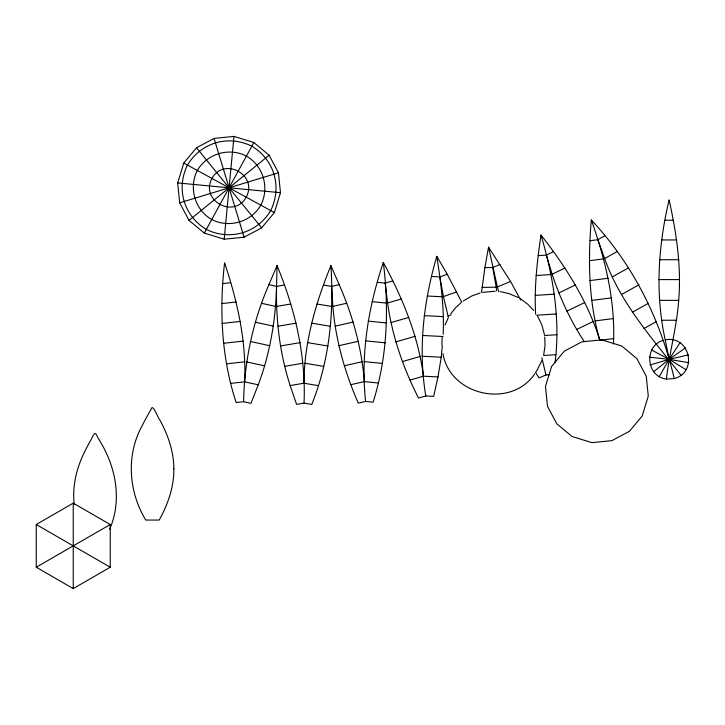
<?xml version="1.0" encoding="UTF-8"?>
<svg xmlns="http://www.w3.org/2000/svg" width="725" height="725" viewBox="0 0 725 725"><rect width="100%" height="100%" fill="white"/><g stroke="black" fill="none" stroke-linecap="round" stroke-linejoin="round"><path stroke-width="1.09" d="M442.322 345.571L441.253 357.208L437.982 376.946L433.65 396.367L425.802 395.968C417.935 349.26 423.572 301.528 436.803 256.342L447.262 274.295L461.617 301.981M443.174 334.307C444.325 308.152 440.873 282.116 436.803 256.342M276.551 286.375L277.05 265.604C295.048 309.104 306.05 355.821 304.047 403.118L311.795 404.414C329.458 360.461 334.153 312.629 330.881 265.658C315.62 303.05 304.147 342.544 303.956 383.226L290.145 385.555C279.805 353.583 275.799 319.897 276.551 286.375L268.884 284.708C252.844 321.601 244.298 361.494 243.618 401.713L236.142 402.538C221.37 357.561 219.195 309.629 224.587 262.858C237.383 301.156 246.446 341.221 244.66 381.848L258.272 384.803C270.081 353.347 275.681 319.897 276.551 286.375L284.327 285.061M591.31 219.983C604.84 258.037 614.664 297.921 613.658 338.575L599.838 340.36C588.537 301.292 587.903 260.23 591.31 219.983C632.898 264.181 660.566 319.671 674.223 378.586C698.329 372.215 689.692 334.914 665.215 339.853C654.992 293.598 658.209 245.639 669.139 199.846C676.325 232.797 681.536 266.555 678.691 300.358C676.769 326.93 669.411 352.649 666.384 379.048C646.328 376.873 643.573 346.169 662.922 340.451M613.468 344.094L613.658 338.575M535.639 314.161C534.089 287.662 537.153 261.199 540.977 235.018C565.89 266.8 587.875 301.491 599.838 340.36M555.069 362.391C560.552 319.453 553.211 276.18 540.977 235.018M383.317 262.414C389.153 309.131 387.44 357.081 373.094 402.194L365.608 401.451C360.497 354.38 368.327 307.047 383.317 262.414C402.511 297.948 418.307 335.874 423.445 376.212L437.982 376.946M481.545 292.347L484.898 267.607L488.523 247.143L510.572 281.454L520.668 300.023M224.188 239.205L233.976 136.409L214.065 138.412L196.502 147.755L183.778 163.052L177.688 182.917L179.682 202.819L189.035 220.382L204.323 233.106L224.188 239.205L244.098 237.202L261.662 227.858L274.385 212.561L280.475 192.696L278.472 172.795L269.129 155.232L253.841 142.508L233.976 136.409M442.141 337.288L441.888 344.882M543.732 354.607L545.01 345.834L544.765 336.98M109.702 529.132C122.298 500.232 115.891 466.837 99.678 440.728C95.365 434.103 96.053 429.127 91.268 439.296C88.45 444.307 85.713 449.373 83.293 454.602C76.007 470.117 72.201 487.544 74.24 504.682M258.272 384.803L250.968 403.308L243.618 401.713M445.023 324.981L448.168 318.067M541.91 360.669L536.128 371.907M268.884 284.708L277.05 265.604M204.323 233.106L253.841 142.508M659.261 376.619L669.139 359.346L680.032 342.698M450.814 313.744L455.545 307.799L461.091 302.615M534.651 373.964C510.79 409.172 449.817 395.497 442.993 353.673M189.035 220.382L269.129 155.232M653.56 371.717L669.139 359.346L685.433 347.937M463.103 301.074L471.83 295.954L480.158 292.945M36.25 524.51L73.243 503.15L110.245 524.51L110.245 567.231L73.243 588.591L36.25 567.231L36.25 524.51L73.035 545.744M36.25 567.231L73.035 545.988M73.461 545.744L110.245 524.51M590.032 240.727L597.817 239.721L604.704 235.879M681.038 375.296C652.491 338.566 620.337 303.258 604.65 258.526L617.12 251.557M612.444 276.823L628.62 267.797M621.488 294.54L638.961 284.789M632.327 312.276L648.377 303.313M643.927 328.57L656.161 321.746M538.177 255.608L546.351 255.091L553.411 251.666M583.987 341.14C570.321 320.45 559.908 297.757 552.115 274.249L564.902 268.042M558.857 292.963L575.433 284.916M566.877 311.17L584.776 302.479M576.665 329.494L593.113 321.51M484.898 267.607L492.737 267.489L500.023 264.453M498.809 291.713L497.386 286.946L510.572 281.454M549.305 374.771L545.943 374.988L538.965 377.897L535.449 372.269M431.683 276.479L439.867 276.896L447.262 274.295M448.34 317.133L443.41 296.588L456.813 291.876M447.978 315.946L451.041 314.868M179.682 202.819L278.472 172.795M650.062 365.001L669.139 359.346L688.514 354.842M377.381 282.324L385.183 283.112L392.76 280.919M425.802 395.968L418.533 398.061C403.327 368.218 392.189 336.219 387.585 302.968L401.315 299.008M391.038 322.562L408.837 317.423M395.841 341.874L415.062 336.318M402.375 361.594L420.038 356.501M409.987 380.09L423.445 376.212M323.504 285.088L331.579 286.429L339.228 284.689C352.649 315.42 361.748 348.1 364.376 381.595L378.242 382.981M365.608 401.451L358.277 403.118C344.846 372.442 335.575 339.844 332.857 306.394L346.713 303.249M335.195 326.15L353.147 322.072M338.874 345.698L358.277 341.294M344.266 365.772L362.092 361.721M350.8 384.676L364.376 381.595M482.623 292.347L495.22 291.233M276.678 306.385L290.761 304.011M277.874 326.241L296.135 323.16M280.439 345.97L300.168 342.644M284.689 366.306L302.814 363.252M304.047 403.118L296.579 404.378L290.145 385.555M589.416 260.719L603.499 258.907M589.86 280.611L608.121 278.255M591.673 300.422L611.402 297.875M595.134 320.912L613.268 318.565M222.919 283.566L230.713 282.714M221.913 303.548L236.033 301.999M221.977 323.441L240.283 321.429M223.418 343.288L243.192 341.112M226.481 363.832L244.651 361.838M230.822 383.371L244.66 381.848M536.119 275.509L550.928 274.567M535.177 295.383L554.371 294.16M536.763 315.194L556.41 313.943M544.557 335.503L556.891 334.723M543.596 355.486L555.876 354.706M666.384 379.048L674.223 378.586M481.998 287.399L496.199 287.191L496.652 290.897M665.043 220.219L673.235 220.219M661.717 239.948L676.561 239.948M659.523 259.722L678.754 259.722M658.753 279.596L679.533 279.596M659.587 300.358L678.691 300.358M661.862 320.242L676.416 320.242M427.369 296.017L442.187 296.77M424.17 315.647L443.383 316.626M422.394 335.467L443.147 336.518M422.186 356.247L441.253 357.208M177.688 182.917L280.475 192.696M372.242 301.663L386.38 303.077M368.182 321.139L386.507 322.969M365.463 340.85L385.256 342.825M364.195 361.585L382.383 363.406M649.364 357.18L669.139 359.346L688.75 362.699M500.268 291.649L508.914 293.562L518.23 297.522M316.988 304.002L331.624 306.439M311.578 323.142L330.555 326.304M307.554 342.626L328.053 346.033M304.98 363.252L323.812 366.379M303.956 383.226L318.311 385.618M261.58 303.331L275.464 306.349M255.327 322.217L273.316 326.132M250.379 341.484L269.818 345.716M246.754 361.947L264.625 365.835M651.585 349.994L669.139 359.346L686.104 369.741M183.778 163.052L274.385 212.561M73.461 545.988L110.245 567.231M520.423 298.791L527.555 304.047L533.682 310.445M196.502 147.755L261.662 227.858M537.343 315.611L541.811 324.691L544.412 334.47M330.881 265.658L339.228 284.689M597.817 239.721L604.65 258.526M214.065 138.412L244.098 237.202M546.351 255.091L552.115 274.249M488.523 247.143L497.386 286.946M541.874 357.778L545.943 374.988M665.215 339.853L669.139 359.346M439.867 276.896L443.41 296.588M492.737 267.489L496.199 287.191M385.183 283.112L387.585 302.968M331.579 286.429L332.857 306.394M73.243 503.15L73.243 545.626M73.243 546.106L73.243 588.591M173.855 468.93C174.082 486.973 167.856 504.437 159.21 520.052L145.77 520.052C128.407 491.577 125.905 454.557 142.49 425.086C145.172 419.684 148.127 414.428 151.135 409.199C152.794 402.665 157.996 418.443 159.863 419.965C168.028 434.982 173.864 451.684 173.855 468.93M187.449 165.055C175.894 188.654 183.769 215.878 206.326 229.435C229.934 240.999 257.157 233.115 270.715 210.558C282.27 186.959 274.385 159.736 251.838 146.178C228.23 134.614 201.006 142.499 187.449 165.055M197.363 170.475C188.427 187.712 194.862 209.878 211.745 219.521C228.982 228.466 251.158 222.022 260.801 205.139C269.736 187.902 263.302 165.735 246.409 156.093C229.172 147.148 207.006 153.591 197.363 170.475M211.954 178.441C199.928 200.635 234.057 219.222 246.21 197.164C258.236 174.979 224.107 156.392 211.954 178.441M551.571 366.487L545.481 386.353L547.475 406.254L556.818 423.817L572.116 436.541L591.981 442.64L611.891 440.637L629.454 431.293L642.178 416.005L648.268 396.131L646.265 376.23L636.922 358.667L621.633 345.943L601.759 339.844L581.858 341.847L564.295 351.19L551.571 366.487"/></g></svg>
